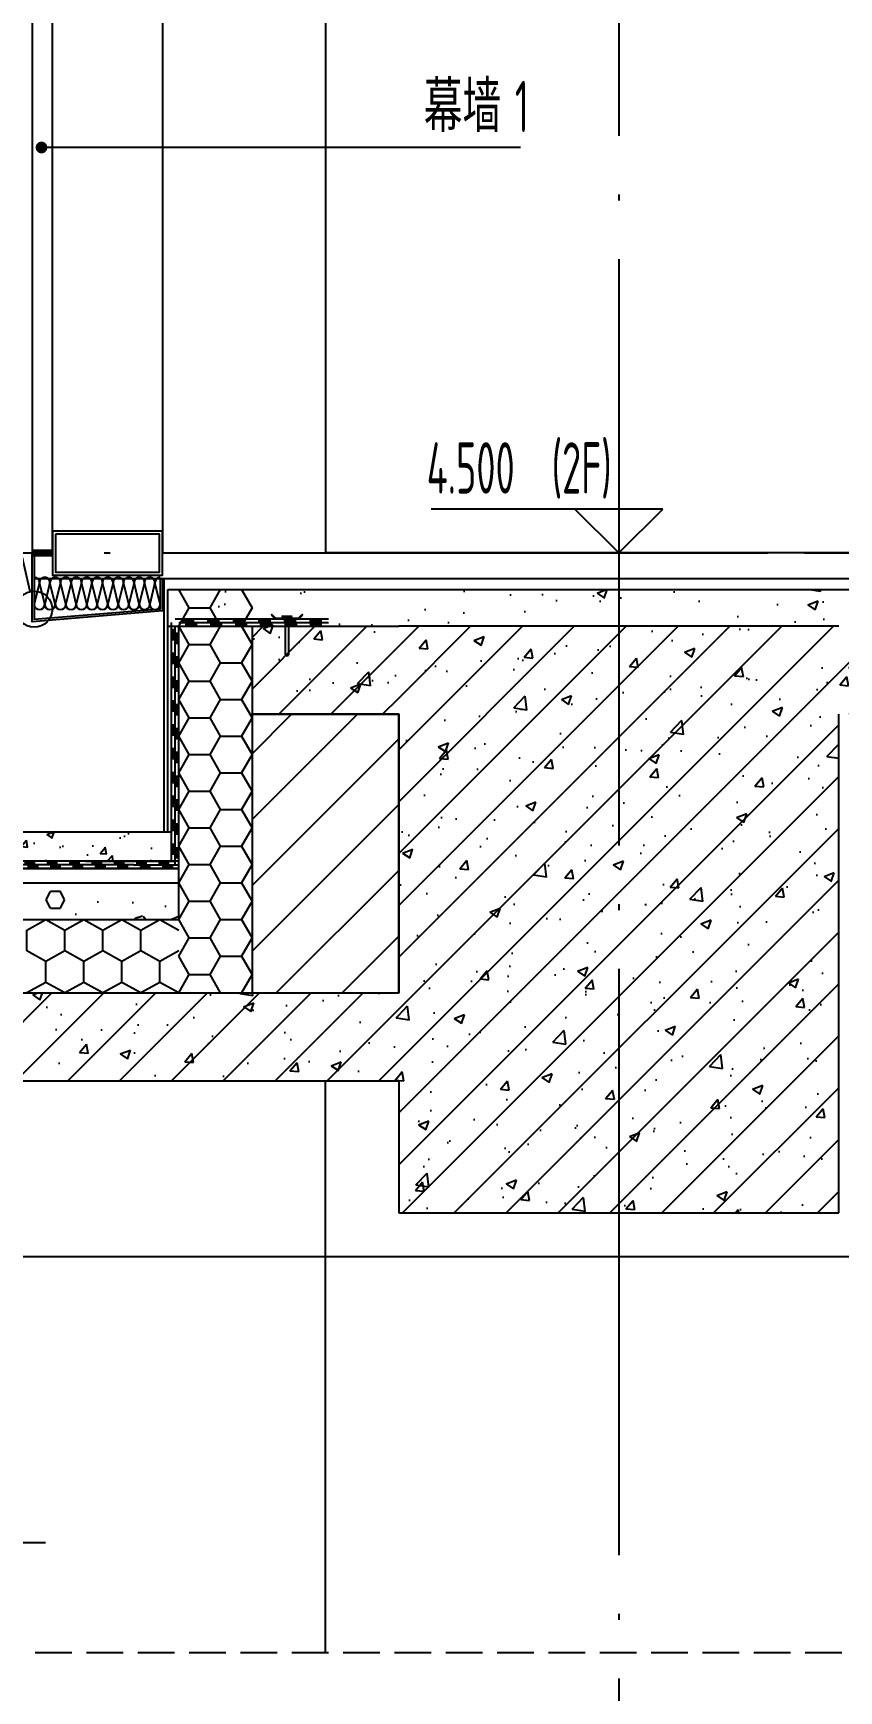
# Model space of a CAD drawing. Extents: x 198753 to 882193, y -399300 to 132460.
# Drawn here: x 375749 to 376848, y -74897 to -72636 of the extents above; entities that cross this region are included whole.
import ezdxf
from ezdxf.enums import TextEntityAlignment as Align

# ---------------------------------------------------------------- set-up
doc = ezdxf.new("R2010")
doc.units = 0
doc.header["$LTSCALE"] = 1000
doc.header["$MEASUREMENT"] = 0
doc.linetypes.add('DASH', pattern=[0.35, 0.25, -0.1])
doc.linetypes.add('DOTE', pattern=[2.42, 2, -0.2, 0.02, -0.2])
for name, color, linetype in [('01-标注_标高', 200, 'Continuous'), ('01-标注_符号', 200, 'Continuous'), ('02-TEXT_标注', 130, 'Continuous'), ('05-填充_天正', 26, 'Continuous'), ('A-D-玻璃剖线', 130, 'Continuous'), ('A-D-金属剖线', 200, 'Continuous'), ('A-O_屋面', 201, 'Continuous'), ('A-O_防水层', 222, 'Continuous'), ('A-STR-面层', 191, 'Continuous'), ('A-SUR_保温', 222, 'Continuous'), ('A-SUR_面层', 191, 'Continuous'), ('A-TECH_结构', 21, 'Continuous'), ('A_AXIS-轴线', 36, 'DOTE'), ('A_STR-砌块墙', 121, 'Continuous'), ('A_STR-砼墙', 51, 'Continuous'), ('A_STR-砼柱', 51, 'Continuous'), ('构造物', 145, 'Continuous'), ('钢龙骨', 173, 'Continuous')]:
    doc.layers.add(name, color=color, linetype=linetype)
doc.layers.add('04-不打印_辅助线', color=165, linetype='Continuous', plot=False)
doc.styles.add('_TCH_DIM', font='ROS1', dxfattribs={"width": 0.8, "bigfont": 'JD'})
pattern_1 = [(45, (0, 0), (-35.355339, 35.355339), []), (50, (0, 0), (143.452037, -12.550427), [15, -165]), (355, (0, 0), (-27.750267, 150.438427), [12, -132]), (100.4514, (11.95, -1.05), (115.701876, 137.88791), [12.74804, -140.22842]), (46.1842, (0, 40), (213.44821, -33.1038), [22.5, -247.5]), (96.6356, (17.79, 37.24), (186.93254, 194.82357), [19.12206, -210.3426]), (351.1842, (0, 40), (186.93239, 194.82372), [18, -198]), (21, (20, 30), (119.38141, -80.523778), [15, -165]), (326, (20, 30), (48.663066, 145.03001), [12, -132]), (71.4514, (29.95, 23.29), (168.044526, 64.5061), [12.74804, -140.22842]), (37.5, (0, 0), (2.431971, 66.578771), [0, -130.4, 0, -134, 0, -132.5]), (7.5, (0, 0), (52.613907, 78.882342), [0, -76.4, 0, -127.4, 0, -50.5]), (327.5, (-44.6, 0), (106.764487, -4.510974), [0, -50, 0, -156, 0, -207]), (317.5, (-64.6, 0), (116.637234, 20.020996), [0, -65, 0, -103.6, 0, -147])]
pattern_2 = [(50, (0, 0), (143.452037, -12.550427), [15, -165]), (355, (0, 0), (-27.750267, 150.438427), [12, -132]), (100.4514, (11.95, -1.05), (115.701876, 137.88791), [12.74804, -140.22842]), (46.1842, (0, 40), (213.44821, -33.1038), [22.5, -247.5]), (96.6356, (17.79, 37.24), (186.93254, 194.82357), [19.12206, -210.3426]), (351.1842, (0, 40), (186.93239, 194.82372), [18, -198]), (21, (20, 30), (119.38141, -80.523778), [15, -165]), (326, (20, 30), (48.663066, 145.03001), [12, -132]), (71.4514, (29.95, 23.29), (168.044526, 64.5061), [12.74804, -140.22842]), (37.5, (0, 0), (2.431971, 66.578771), [0, -130.4, 0, -134, 0, -132.5]), (7.5, (0, 0), (52.613907, 78.882342), [0, -76.4, 0, -127.4, 0, -50.5]), (327.5, (-44.6, 0), (106.764487, -4.510974), [0, -50, 0, -156, 0, -207]), (317.5, (-64.6, 0), (116.637234, 20.020996), [0, -65, 0, -103.6, 0, -147])]

# ---------------------------------------------------------------- blocks, each defined once
blk = doc.blocks.new('A$C643B6CAF')
at = {"layer": '钢龙骨'}
for points in [[(0, 28.4), (0, -31.6), (150, -31.6), (150, 28.4)], [(4, 24.4), (4, -27.6), (146, -27.6), (146, 24.4)]]:
    blk.add_lwpolyline(points, close=True, dxfattribs=at)
at = {"layer": '钢龙骨', "const_width": 10}
blk.add_lwpolyline([(0, -1.6), (-28, -1.6)], dxfattribs=at)
blk = doc.blocks.new('$LinePat$岩棉板')
at = {"color": 0}
for p, q in [((0, -17), (12, -67)), ((12, -67), (24, -17))]:
    blk.add_line(p, q, dxfattribs=at)
for centre, start, end in [((12, -17), 0, 180), ((0, -67), 270, 0), ((24, -67), 180, 270)]:
    blk.add_arc(centre, 12, start, end, dxfattribs=at)
at = {"layer": 'Defpoints'}
blk.add_point((0, 0.1), dxfattribs=at)
at = {"layer": 'Defpoints', "color": 0}
blk.add_point((24, -84), dxfattribs=at)
blk = doc.blocks.new('jrsjyur')
at = {"layer": '01-标注_符号'}
for p, q in [((-523.7, 346.2), (-723.7, 346.2)), ((-94.1, 346.2), (-523.7, 346.2)), ((-2.5, -52.5), (-94.1, 346.2))]:
    blk.add_line(p, q, dxfattribs=at)
for centre, radius in [((-623.7, 346.2), 100), ((3, -76.5), 24.7)]:
    blk.add_circle(centre, radius, dxfattribs=at)
at = {"layer": 'A-D-玻璃剖线'}
blk.add_lwpolyline([(0, 1800), (0, 0), (28, 0), (28, 1800)], dxfattribs=at)
at = {"layer": 'A-D-金属剖线'}
blk.add_lwpolyline([(178, -35), (178, -78.7), (0, -93.7), (0, 0), (28, 0), (28, -3), (3, -3), (3, -90.3), (175, -76.1), (175, -35), (178, -35)], dxfattribs=at)
at = {"layer": '钢龙骨'}
blk.add_lwpolyline([(178, 1800), (178, 0)], dxfattribs=at)
at = {"layer": 'A-SUR_保温', "xscale": 0.5966378461661732, "yscale": 0.5941895062325717, "zscale": 0.5941895062325717, "rotation": 179.999999999983}
for p in [(17.3, -80), (31.6, -80), (46, -80), (60.3, -80), (74.6, -80), (88.9, -80), (103.2, -80), (117.6, -80), (131.9, -80), (146.2, -80), (160.5, -80), (174.8, -80)]:
    blk.add_blockref('$LinePat$岩棉板', p, dxfattribs=at)
at = {"layer": '钢龙骨'}
blk.add_blockref('A$C643B6CAF', (28, 1.6), dxfattribs=at)
at = {"layer": '02-TEXT_标注', "style": '_TCH_DIM'}
for s, height, width, p in [('下封铝板做法', 69.46, 0.8, (-502.7, 368.3)), ('参', 69.5, 0.8, (-502.7, 255.2)), ('97J103-1', 70, 0.64, (-440.6, 255.2))]:
    blk.add_text(s, height=height, dxfattribs=dict(at, width=width)).set_placement(p)
for s, p, p2 in [('-', (-637.8, 364.6), (-609.5, 364.6)), ('9', (-637.8, 274.8), (-609.5, 274.8))]:
    blk.add_text(s, height=53, dxfattribs=at).set_placement(p, p2, align=Align.FIT)
blk = doc.blocks.new('A$C1C2A6847')
for p, q in [((52, 23.1), (55, 28.3)), ((55, 28.3), (55, 14)), ((52, 19.1), (55, 14))]:
    blk.add_line(p, q)
for points in [[(0, 21.1), (2, 23.1), (52, 23.1), (52, 19.1), (2, 19.1), (0, 21.1)], [(56, 42.1), (51, 37.1), (51, 5.1), (56, 0.1)], [(56.7, 41.4), (52, 36.7), (52, 26.6)], [(52, 25.6), (52, 16.6)], [(52, 15.6), (52, 5.6), (56.7, 0.9)]]:
    blk.add_lwpolyline(points)
for centre, start, end in [((52, 26.1), 270, 90), ((56.4, 41.8), 315, 135), ((52, 16.1), 270, 90), ((56.4, 0.5), 225, 45)]:
    blk.add_arc(centre, 0.5, start, end)
blk = doc.blocks.new('$LinePat$聚苯板')
at = {"color": 0}
for p, q in [((14.8, -8.6), (0, 0)), ((29.7, 0), (14.8, -8.6)), ((14.8, -8.6), (14.8, -25.7)), ((14.8, -25.7), (0, -34.3)), ((29.7, -34.3), (14.8, -25.7)), ((0, -34.3), (0, -51.4)), ((0, -51.4), (14.8, -60)), ((14.8, -60), (29.7, -51.4))]:
    blk.add_line(p, q, dxfattribs=at)
blk = doc.blocks.new('$LinePat$防水层2')
at = {"color": 0}
blk.add_line((0, 0), (600, 0), dxfattribs=at)
blk.add_solid([(150, 0), (450, 0), (150, -100), (450, -100)], dxfattribs=at)

msp = doc.modelspace()

# ---------------------------------------------------------------- hatches: boundary and pattern name
at = {"layer": '05-填充_天正'}
h = msp.add_hatch(dxfattribs=at)
h.set_pattern_fill('混凝土', color=256, scale=20, style=0)
h.set_pattern_definition(pattern_2)
h.paths.add_polyline_path([(375932.8, -73394.9), (375932.8, -73444.9), (376747.8, -73444.9), (376747.8, -73394.9)])
h = msp.add_hatch(dxfattribs=at)
h.set_pattern_fill('混凝土', color=256, scale=20, style=0)
h.set_pattern_definition(pattern_2)
h.paths.add_polyline_path([(376747.8, -73394.9), (376747.8, -73444.9), (378531.9, -73444.9), (378531.9, -73394.9)])
h = msp.add_hatch(dxfattribs=at)
h.set_pattern_fill('钢筋混凝土', color=256, scale=20, style=0)
h.set_pattern_definition(pattern_1)
h.paths.add_polyline_path([(376247.8, -73564.9), (376247.8, -73444.9), (376047.8, -73444.9), (376047.8, -73564.9)])
h = msp.add_hatch(dxfattribs=at)
h.set_pattern_fill('钢筋混凝土', color=256, scale=20, style=0)
h.set_pattern_definition(pattern_1)
h.paths.add_polyline_path([(376247.8, -74244.9), (376847.8, -74244.9), (376847.8, -73444.9), (376247.8, -73444.9)])
h = msp.add_hatch(dxfattribs=at)
h.set_pattern_fill('钢筋混凝土', color=256, scale=20, style=0)
h.set_pattern_definition(pattern_1)
h.paths.add_polyline_path([(376847.8, -73444.9), (376847.8, -73564.9), (378531.9, -73564.9), (378531.9, -73444.9)])
h = msp.add_hatch(dxfattribs=at)
h.set_pattern_fill('钢筋混凝土', color=256, scale=20, style=0)
h.set_pattern_definition(pattern_1)
h.paths.add_polyline_path([(374647.8, -73944.9), (374647.8, -74064.9), (376247.8, -74064.9), (376247.8, -73944.9)])
at = {"layer": 'A-SUR_保温'}
h = msp.add_hatch(dxfattribs=at)
h.set_pattern_fill('ANSI31', color=26, scale=40)
h.set_pattern_definition([(45, (298459.976, 329057.626), (-44.901281, 44.901281), [])])
h.paths.add_polyline_path([(376247.8, -73564.9), (376047.8, -73564.9), (376047.8, -73944.9), (376247.8, -73944.9)])
h = msp.add_hatch(dxfattribs=at)
h.set_pattern_fill('混凝土', color=26, scale=15)
h.set_pattern_definition([(50, (285043.275, 328378.2), (107.589027, -9.41282), [11.25, -123.75]), (355, (285043.28, 328378.2), (-20.8127, 112.82882), [9, -99]), (100.4514, (285052.24, 328377.41), (86.776407, 103.41593), [9.561029, -105.171317]), (46.1842, (285043.28, 328408.2), (160.086157, -24.827852), [16.875, -185.625]), (96.6356, (285056.62, 328406.13), (140.199406, 146.11768), [14.34154, -157.75695]), (351.1842, (285043.28, 328408.2), (140.19929, 146.11779), [13.5, -148.5]), (21, (285058.275, 328400.7), (89.536058, -60.392834), [11.25, -123.75]), (326, (285058.28, 328400.7), (36.4973, 108.772507), [9, -99]), (71.4514, (285065.74, 328395.66), (126.033394, 48.379575), [9.561029, -105.171317]), (37.5, (285043.275, 328378.197), (1.8239783, 49.934078), [0, -97.8, 0, -100.5, 0, -99.375]), (7.5, (285043.275, 328378.2), (39.4604306, 59.161757), [0, -57.3, 0, -95.55, 0, -37.875]), (327.5, (285009.825, 328378.197), (80.0733654, -3.3832308), [0, -37.5, 0, -117, 0, -155.25]), (317.5, (284994.825, 328378.2), (87.477925, 15.015747), [0, -48.75, 0, -77.7, 0, -110.25])])
h.paths.add_polyline_path([(375917.8, -73765), (375917.8, -73725), (374568.1, -73724.9), (374567.8, -73765)])
h = msp.add_hatch(dxfattribs=at)
h.set_pattern_fill('加气混凝土', color=26, scale=20)
h.set_pattern_definition([(0, (405272.82, 324199.66), (120, 240), [0, -240]), (0, (405132.42, 324167.26), (120, 240), [0, -240]), (0, (405210.42, 324164.86), (120, 240), [0, -240]), (0, (405295.62, 324235.66), (120, 240), [0, -240]), (0, (405196.02, 324152.86), (120, 240), [0, -240]), (0, (405319.62, 324386.86), (120, 240), [0, -240]), (0, (405246.42, 324367.66), (120, 240), [0, -240]), (0, (405284.82, 324337.66), (120, 240), [0, -240]), (0, (405089.22, 324332.86), (120, 240), [0, -240]), (0, (405206.82, 324322.06), (120, 240), [0, -240]), (0, (405161.22, 324260.86), (120, 240), [0, -240]), (0, (405163.62, 324170.86), (120, 240), [0, -240]), (0, (405253.62, 324161.26), (120, 240), [0, -240]), (0, (405319.62, 324266.86), (120, 240), [0, -240]), (0, (405095.22, 324229.66), (120, 240), [0, -240]), (0, (405115.62, 324270.46), (120, 240), [0, -240]), (0, (405209.22, 324253.66), (120, 240), [0, -240]), (0, (405175.62, 324218.86), (120, 240), [0, -240]), (0, (405156.42, 324298.06), (120, 240), [0, -240]), (0, (405186.42, 324388.06), (120, 240), [0, -240]), (0, (405104.82, 324179.26), (120, 240), [0, -240]), (0, (405236.82, 324338.86), (120, 240), [0, -240]), (0, (405125.22, 324342.46), (120, 240), [0, -240]), (0, (405106.02, 324373.66), (120, 240), [0, -240]), (130.601294, (405304.879, 324311.719), (-599.99999337, 720.00000315), [10.53662, -4414.8444]), (18.434949, (405287.736, 324316.29), (599.9999978, 239.9999982), [10.8421, -1507.05116]), (90, (405287.74, 324306), (120, 240), [10.28571, -469.71426]), (161.565051, (405298.02, 324302.576), (-600.000003, 239.999982), [10.8421, -1507.05116]), (53.130102, (405298.02, 324302.576), (120, 240), [11.42857, -1188.5714]), (135, (405307.165, 324180.29), (-120.000015, 239.999984), [9.69746, -669.12504]), (45, (405293.45, 324180.29), (120, 239.999999), [9.69746, -669.12504]), (135, (405300.31, 324173.43), (-120.000015, 239.999984), [9.69746, -669.12504]), (45, (405300.31, 324173.43), (120, 239.999999), [9.69746, -669.12504]), (116.56505, (405191.74, 324341.43), (-2e-05, 479.99999), [12.77753, -255.5506]), (180, (405186.02, 324352.86), (-120, 240), [13.71429, -226.2857]), (63.43495, (405166.6, 324341.43), (1e-06, 480), [12.77753, -255.5506]), (116.56505, (405172.3, 324330), (-2e-05, 479.99999), [12.77753, -255.5506]), (0, (405172.3, 324330), (120, 240), [13.71429, -226.2857]), (63.43495, (405186.02, 324330), (1e-06, 480), [12.77753, -255.5506]), (107.102728, (405282.022, 324260.29), (-359.99998624, 1200.00000194), [15.54454, -6513.161]), (143.972626, (405277.45, 324275.147), (-2279.9999711, 1679.9999981), [15.54454, -3248.808]), (180, (405264.88, 324284.3), (-120, 240), [14.85714, -225.14284]), (36.0273733, (405237.45, 324275.147), (2279.99998315, 1679.9999819), [15.54454, -3248.808]), (71.565051, (405232.88, 324261.433), (360.000002, 1199.999998), [14.45613, -1503.43712]), (107.102728, (405237.4504, 324246.576), (-359.99998624, 1200.00000194), [15.54454, -6513.161]), (143.972626, (405250.022, 324237.433), (-2279.9999711, 1679.9999981), [15.54454, -3248.808]), (0, (405250.02, 324237.43), (120, 240), [14.85714, -225.14284]), (36.0273733, (405264.879, 324237.433), (2279.99998315, 1679.9999819), [15.54454, -3248.808]), (71.565051, (405277.45, 324246.576), (360.000002, 1199.999998), [14.45613, -1503.43712]), (150.255118, (405284.308, 324372.29), (-360.0000009, 239.999997), [9.21401, -1925.72784]), (90, (405276.31, 324367.72), (120, 240), [9.14286, -470.8571]), (29.744881, (405276.308, 324367.72), (360.0000002, 239.9999989), [9.21401, -1925.72784]), (116.56505, (405228.3, 324202), (-2e-05, 479.99999), [12.77753, -255.5506]), (168.690067, (405222.593, 324213.433), (-1080.0000008, 239.999994), [11.6549, -2435.8742]), (41.185925, (405202.022, 324207.719), (2999.99998182, 2639.9999769), [12.14874, -5090.3208]), (90, (405202.02, 324196.29), (120, 240), [11.42857, -468.5714]), (138.814074, (405211.165, 324188.29), (-2999.99994668, 2640.0000168), [12.14874, -5090.3208]), (16.6992442, (405211.165, 324188.29), (3959.9999702, 1199.99998743), [11.93178, -4999.415]), (60.945396, (405222.593, 324191.719), (119.99999968, 239.99999788), [11.76643, -4930.1358]), (109.983106, (405127.736, 324302.576), (-600.00000226, 1679.99999555), [13.3768, -5604.879]), (155.556045, (405123.165, 324315.147), (-1560.00000595, 719.99998504), [13.8092, -5786.0526]), (24.4439547, (405098.022, 324315.147), (1560.00000078, 719.99999654), [13.8092, -5786.0526]), (70.0168934, (405093.45, 324302.576), (600.0000018, 1679.99999583), [13.3768, -5604.879]), (109.983106, (405098.022, 324290.004), (-600.00000226, 1679.99999555), [13.3768, -5604.879]), (160.016893, (405110.593, 324285.433), (-600.0000004, 239.9999891), [13.3768, -2795.751]), (19.9831065, (405110.593, 324285.433), (599.9999967, 239.9999996), [13.3768, -2795.751]), (70.0168934, (405123.165, 324290.004), (600.0000018, 1679.99999583), [13.3768, -5604.879]), (122.005383, (405216.88, 324280.862), (-120.0000161, 239.9999877), [10.78169, -2253.3736]), (18.434949, (405200.88, 324286.576), (599.9999978, 239.9999982), [10.8421, -1507.05116]), (90, (405200.88, 324276.29), (120, 240), [10.28571, -469.71426]), (161.565051, (405211.165, 324272.86), (-600.000003, 239.999982), [10.8421, -1507.05116]), (54.462322, (405211.165, 324272.862), (839.9999988, 1199.9999982), [9.83123, -4119.2846]), (116.56505, (405147.16, 324222.58), (-2e-05, 479.99999), [12.77753, -255.5506]), (180, (405141.45, 324234), (-120, 240), [12.57143, -227.42856]), (59.0362434, (405122.022, 324222.576), (120.0000004, 239.9999988), [13.32789, -2785.5288]), (120.963756, (405128.88, 324211.147), (-120.0000164, 239.999989), [13.32789, -2785.5288]), (0, (405128.88, 324211.15), (120, 240), [12.57143, -227.42856]), (63.43495, (405141.45, 324211.15), (1e-06, 480), [12.77753, -255.5506])])
h.paths.add_polyline_path([(375947.8, -73844.9), (375947.8, -73795), (374567.8, -73794.8), (374567.8, -73849.7)])

# ---------------------------------------------------------------- linework, layer by layer
at = {"layer": '01-标注_标高'}
for p, q in [((376607.8, -73284.9), (376291.9, -73284.9)), ((376547.8, -73344.9), (376487.8, -73284.9)), ((376547.8, -73344.9), (376607.8, -73284.9)), ((376707.8, -73344.9), (376487.8, -73344.9))]:
    msp.add_line(p, q, dxfattribs=at)
at = {"layer": '01-标注_符号'}
msp.add_line((375525.7, -74694.4), (375766.1, -74694.4), dxfattribs=at)
at = {"layer": '01-标注_符号', "const_width": 8}
msp.add_lwpolyline([(375764.7, -72791.8, 1), (375756.7, -72791.8, 1)], format="xyb", close=True, dxfattribs=at)
at = {"layer": '01-标注_符号'}
msp.add_lwpolyline([(376413.6, -72791.8), (375760.7, -72791.8)], dxfattribs=at)
at = {"layer": '04-不打印_辅助线', "color": 251}
for p, q in [((409164, -73344.9), (376147.8, -73344.9)), ((408384.2, -74304.9), (338573.5, -74304.9))]:
    msp.add_line(p, q, dxfattribs=at)
at = {"layer": 'A-O_屋面'}
for p, q in [((375927.8, -73725.1), (375927.8, -73379.9)), ((375932.8, -73725.1), (375932.8, -73394.9)), ((374568.1, -73724.9), (375937.8, -73725.1)), ((374567.8, -73774.9), (375947.8, -73774.9)), ((374568.1, -73774.9), (375947.8, -73775.1)), ((374567.8, -73794.9), (375947.8, -73794.9))]:
    msp.add_line(p, q, dxfattribs=at)
msp.add_lwpolyline([(374567.8, -73844.9), (375947.8, -73844.9), (375947.8, -73444.9)], dxfattribs=at)
at = {"layer": 'A-O_防水层'}
for points in [[(374568.1, -72700.3), (374568.1, -73739.9, 0.49936), (374603.1, -73774.9), (375947.8, -73775.1)], [(374578.1, -73044.9), (374578.1, -73739.9, 0.414214), (374603.1, -73764.9), (375947.8, -73764.9)]]:
    msp.add_lwpolyline(points, format="xyb", dxfattribs=at)
at = {"layer": 'A-STR-面层', "linetype": 'DASH', "ltscale": 0.5}
msp.add_lwpolyline([(375925.8, -73344.9), (378531.9, -73344.9)], dxfattribs=at)
at = {"layer": 'A-STR-面层'}
msp.add_lwpolyline([(375750.8, -73379.9), (378531.9, -73379.9)], dxfattribs=at)
at = {"layer": 'A-STR-面层', "linetype": 'DASH', "ltscale": 0.2}
msp.add_lwpolyline([(378531.9, -74844.9), (374547.8, -74844.9), (374547.8, -74344.9), (374325.8, -74344.9)], dxfattribs=at)
at = {"layer": 'A-SUR_保温', "color": 26}
msp.add_line((375947.8, -73444.9), (376047.8, -73444.9), dxfattribs=at)
at = {"layer": 'A-SUR_面层'}
for p, q in [((375932.8, -73394.9), (376747.8, -73394.9)), ((376747.8, -73394.9), (378531.9, -73394.9)), ((375932.8, -73444.9), (376247.8, -73444.9))]:
    msp.add_line(p, q, dxfattribs=at)
at = {"layer": 'A-TECH_结构'}
msp.add_line((376147.8, -74844.9), (376147.8, -74064.9), dxfattribs=at)
msp.add_lwpolyline([(376147.8, -71544.9), (376147.8, -73344.9)], dxfattribs=at)
at = {"layer": 'A_AXIS-轴线', "ltscale": 0.4}
for p, q in [((376547.8, -63264), (376547.8, -78943.7)), ((373030.2, -73344.9), (378531.9, -73344.9))]:
    msp.add_line(p, q, dxfattribs=at)
at = {"layer": 'A_STR-砌块墙'}
msp.add_lwpolyline([(376047.8, -73564.9), (376047.8, -73944.9), (376247.8, -73944.9), (376247.8, -73564.9), (376047.8, -73564.9)], dxfattribs=at)
at = {"layer": 'A_STR-砼墙'}
for p, q in [((376047.8, -73444.9), (376247.8, -73444.9)), ((376047.8, -73444.9), (376047.8, -73564.9)), ((376047.8, -73564.9), (376247.8, -73564.9)), ((374647.8, -73944.9), (376247.8, -73944.9)), ((374647.8, -74064.9), (376247.8, -74064.9))]:
    msp.add_line(p, q, dxfattribs=at)
at = {"layer": 'A_STR-砼柱'}
for p, q in [((376847.8, -73444.9), (376247.8, -73444.9)), ((376247.8, -73564.9), (376247.8, -73944.9)), ((376847.8, -74244.9), (376847.8, -73564.9)), ((376247.8, -74064.9), (376247.8, -74244.9)), ((376247.8, -74244.9), (376847.8, -74244.9))]:
    msp.add_line(p, q, dxfattribs=at)

# ---------------------------------------------------------------- block references
msp.add_blockref('jrsjyur', (375747.8, -73345))
at = {"layer": 'A-O_防水层', "yscale": 0.05, "zscale": 0.05}
for p, xscale, rotation in [((375942.8, -73434.9), 0.05805503541361152, 7.101014438999598e-09), ((375977.7, -73434.9), 0.05805503541361152, 7.101014438999598e-09), ((376012.5, -73434.9), 0.05805503541361152, 7.101014438999598e-09), ((376047.3, -73434.9), 0.05805503541361152, 7.101014438999598e-09), ((376082.2, -73434.9), 0.05805503541361152, 7.101014438999598e-09), ((376117, -73434.9), 0.05805503541361152, 7.101014438999598e-09), ((375937.8, -73472.4), 0.05419328202265994, 89.99999999978462), ((375942.8, -73477.4), 0.05419494021759844, 89.99999999980513), ((375947.8, -73439.9), 0.05666614652483583, 359.9999999906651), ((375981.8, -73439.9), 0.05666614652483583, 359.9999999906651), ((376015.8, -73439.9), 0.05666614652483583, 359.9999999906651), ((376049.8, -73439.9), 0.05666614652483583, 359.9999999906651), ((376083.8, -73439.9), 0.05666614652483583, 359.9999999906651), ((376117.8, -73439.9), 0.05666614652483583, 359.9999999906651), ((375937.8, -73504.9), 0.05419328202265994, 89.99999999978462), ((375942.8, -73509.9), 0.05419494021759844, 89.99999999980513), ((375937.8, -73537.4), 0.05419328202265994, 89.99999999978462), ((375942.8, -73542.4), 0.05419494021759844, 89.99999999980513), ((375937.8, -73570), 0.05419328202265994, 89.99999999978462), ((375942.8, -73575), 0.05419494021759844, 89.99999999980513), ((375937.8, -73602.5), 0.05419328202265994, 89.99999999978462), ((375942.8, -73607.5), 0.05419494021759844, 89.99999999980513), ((375937.8, -73635), 0.05419328202265994, 89.99999999978462), ((375942.8, -73640), 0.05419494021759844, 89.99999999980513), ((375937.8, -73667.5), 0.05419328202265994, 89.99999999978462), ((375942.8, -73672.5), 0.05419494021759844, 89.99999999980513), ((375937.8, -73700), 0.05419328202265994, 89.99999999978462), ((375942.8, -73705), 0.05419494021759844, 89.99999999980513), ((375937.8, -73732.5), 0.05419328202265994, 89.99999999978462), ((375942.8, -73737.6), 0.05419494021759844, 89.99999999980513), ((375937.8, -73765.1), 0.05419328202265994, 89.99999999978462), ((375942.8, -73770.1), 0.05419494021759844, 89.99999999980513), ((375729.6, -73765), 0.05074150773546215, 359.9927441738098), ((375733.9, -73770), 0.05093599184984075, 359.9932060399794), ((375760, -73765), 0.05074150773546215, 359.9927441738098), ((375764.5, -73770), 0.05093599184984075, 359.9932060399794), ((375790.5, -73765), 0.05074150773546215, 359.9927441738098), ((375795, -73770), 0.05093599184984075, 359.9932060399794), ((375820.9, -73765.1), 0.05074150773546215, 359.9927441738098), ((375825.6, -73770), 0.05093599184984075, 359.9932060399794), ((375851.4, -73765.1), 0.05074150773546215, 359.9927441738098), ((375856.1, -73770), 0.05093599184984075, 359.9932060399794), ((375881.8, -73765.1), 0.05074150773546215, 359.9927441738098), ((375886.7, -73770.1), 0.05093599184984075, 359.9932060399794), ((375912.2, -73765.1), 0.05074150773546215, 359.9927441738098), ((375917.3, -73770.1), 0.05093599184984075, 359.9932060399794)]:
    msp.add_blockref('$LinePat$防水层2', p, dxfattribs=dict(at, xscale=xscale, rotation=rotation))
at = {"layer": 'A-SUR_保温', "color": 26, "yscale": 1.666666666666667, "zscale": 1.666666666666667}
for p, xscale, rotation in [((375947.8, -73394.9), -1.683938285165464, 89.99999999998788), ((375947.8, -73444.9), -1.683938285165464, 89.99999999998788), ((375947.8, -73494.9), -1.683938285165464, 89.99999999998788), ((375947.8, -73544.9), -1.683938285165464, 89.99999999998788), ((375947.8, -73594.9), -1.683938285165464, 89.99999999998788), ((375947.8, -73644.9), -1.683938285165464, 89.99999999998788), ((375947.8, -73694.9), -1.683938285165464, 89.99999999998788), ((375947.8, -73744.9), -1.683938285165464, 89.99999999998788), ((375947.8, -73794.9), -1.683938285165464, 89.99999999998788), ((375740.8, -73944.9), -1.743371401069883, 179.999999978271), ((375792.5, -73944.9), -1.743371401069883, 179.999999978271), ((375844.3, -73944.9), -1.743371401069883, 179.999999978271), ((375896.1, -73944.9), -1.743371401069883, 179.999999978271), ((375947.8, -73844.9), -1.683938285165464, 89.99999999998788), ((375947.8, -73894.9), -1.683938285165464, 89.99999999998788)]:
    msp.add_blockref('$LinePat$聚苯板', p, dxfattribs=dict(at, xscale=xscale, rotation=rotation))
at = {"layer": '构造物', "linetype": 'DASH', "ltscale": 0.2, "rotation": 90}
msp.add_blockref('A$C1C2A6847', (376116.6, -73485.9), dxfattribs=at)

# ---------------------------------------------------------------- texts
at = {"layer": '02-TEXT_标注', "style": '_TCH_DIM'}
for s, height, width, p in [('幕墙', 69.46, 0.8, (376281.9, -72770.8)), ('1', 70, 0.64, (376406.1, -72770.8)), ('(2F)', 70, 0.64, (376456.2, -73263.9)), ('4.500', 70, 0.64, (376285.9, -73263.9))]:
    msp.add_text(s, height=height, dxfattribs=dict(at, width=width)).set_placement(p)

doc.saveas('drawing.dxf')
